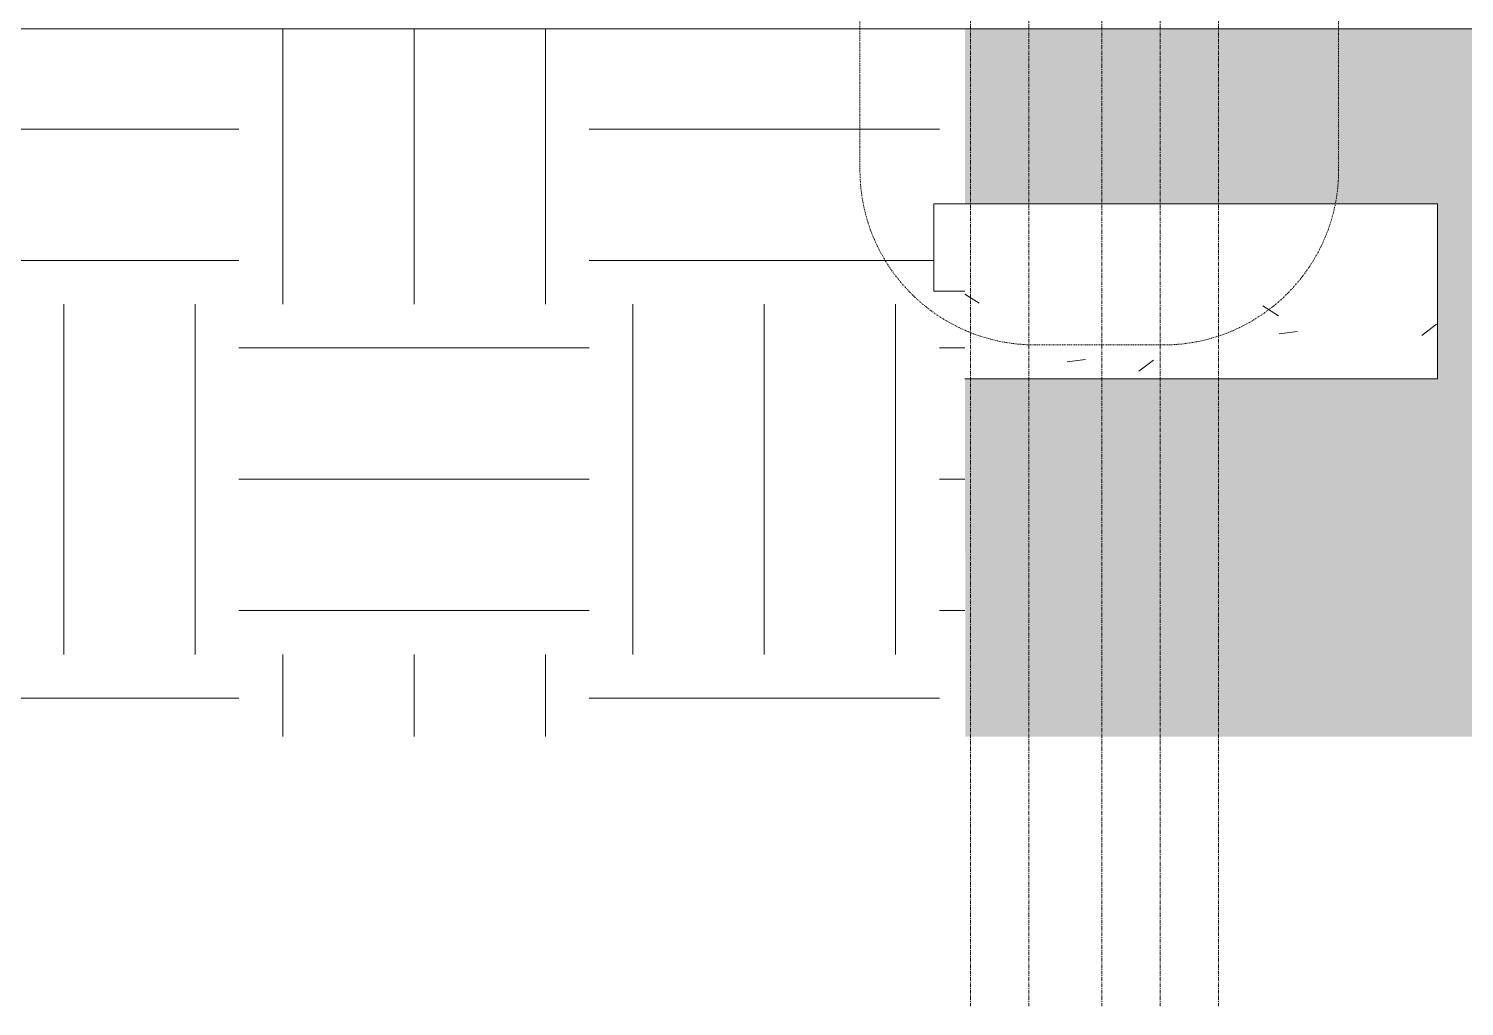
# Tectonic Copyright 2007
# Model space of a CAD drawing. Header units: inches. Extents: x 21386 to 98862, y -290 to 853.
# Drawn here: x 22644.3 to 22841.1, y -146 to -12 of the extents above; entities that cross this region are included whole.
import ezdxf

# ---------------------------------------------------------------- set-up
doc = ezdxf.new("R2010")
doc.units = ezdxf.units.IN
doc.header["$MEASUREMENT"] = 0
doc.linetypes.add('Dash Dot 3_16_', pattern=[0.3125, 0.1875, -0.0625, 0, -0.0625])
doc.linetypes.add('Grid Line 1_2_', pattern=[0.875, 0.5, -0.125, 0.125, -0.125])
for name, color, linetype, lineweight in [('A-ANNO-SYMB', 150, 'Continuous', 9), ('C-TOPO', 7, 'Continuous', 13), ('S-FNDN', 32, 'Continuous', 13), ('S-GRID', 1, 'Continuous', 9)]:
    doc.layers.add(name, color=color, linetype=linetype, lineweight=lineweight)
pattern_1 = [(0, (22097.104, 100.19), (48, 48), [48, -48]), (0, (22097.104, 118.19), (48, 48), [48, -48]), (0, (22097.104, 136.19), (48, 48), [48, -48]), (90, (22103.104, 142.19), (-48, 48), [48, -48]), (90, (22121.104, 142.19), (-48, 48), [48, -48]), (90, (22139.104, 142.19), (-48, 48), [48, -48])]

# ---------------------------------------------------------------- blocks, each defined once
blk = doc.blocks.new('Struct_Xcel_Sports Complex_rvt-1-Building Section - East_West looking North')
at = {"layer": 'S-FNDN', "lineweight": 9}
h = blk.add_hatch(dxfattribs=at)
h.set_pattern_fill('FP_15', color=8, style=0, pattern_type=2)
h.set_pattern_definition([(50, (22097.104, 100.19), (55.0854, -4.8198), [5.76, -63.36]), (355, (22097.104, 100.19), (-10.6557, 57.7685), [4.608, -50.688]), (100.451, (22101.695, 99.787), (44.4295, 52.9487), [4.895, -53.848]), (46.184, (22097.104, 115.55), (81.9644, -12.712), [8.64, -95.04]), (96.636, (22103.935, 114.49), (71.7815, 74.812), [7.343, -80.772]), (351.184, (22097.1, 115.55), (71.782, 74.812), [6.912, -76.032]), (21, (22104.784, 111.71), (45.842, -30.9215), [5.76, -63.36]), (326, (22104.784, 111.71), (18.687, 55.6915), [4.608, -50.688]), (71.451, (22108.605, 109.13), (64.529, 24.77), [4.895, -53.848]), (37.5, (22097.104, 100.189), (0.9339, 25.5668), [2.534, -47.539, 2.534, -48.922, -50.88]), (37.5, (22097.104, 100.189), (0.9339, 25.5668), [-101.53, 2.534, -48.346]), (7.5, (22097.104, 100.19), (20.204, 30.2913), [2.534, -26.803, 2.534, -46.387, -19.392]), (7.5, (22097.104, 100.19), (20.204, 30.2913), [-78.259, 2.534, -16.858]), (327.5, (22079.978, 100.19), (40.9978, -1.7324), [2.534, -16.666, 2.534, -57.37, -79.488]), (327.5, (22079.978, 100.19), (40.9978, -1.7324), [-79.104, 2.534, -76.954]), (317.5, (22072.298, 100.19), (44.7889, 7.6878), [2.534, -22.426, 2.534, -37.248, -56.448]), (317.5, (22072.298, 100.19), (44.7889, 7.6878), [-64.742, 2.534, -53.914])])
h.paths.add_polyline_path([(22837.39, -60), (22837.39, -36), (22772.64, -36), (22772.64, -60)], flags=0)
at = {"layer": 'S-FNDN', "color": 7}
for p, q in [((22768.39, -36), (22772.64, -36)), ((22768.39, -36), (22768.39, -48)), ((22837.39, -36), (22772.64, -36)), ((22837.39, -36), (22837.39, -60)), ((22768.39, -48), (22772.64, -48)), ((22837.39, -60), (22772.64, -60))]:
    blk.add_line(p, q, dxfattribs=at)

msp = doc.modelspace()

# ---------------------------------------------------------------- hatches: boundary and pattern name
at = {"layer": 'C-TOPO', "lineweight": 9}
h = msp.add_hatch(dxfattribs=at)
h.set_pattern_fill('FP_2', color=8, style=0, pattern_type=2)
h.set_pattern_definition(pattern_1)
h.paths.add_polyline_path([(22433.59, -109.03), (22772.64, -109.03), (22772.64, -48), (22768.39, -48), (22768.39, -36), (22772.64, -36), (22772.64, -12.01), (22066.14, -12.01), (22066.14, -36), (22071.14, -36), (22071.14, -48), (22066.14, -48), (22066.14, -109.03), (22293.22, -109.03)], flags=0)
h = msp.add_hatch(dxfattribs=at)
h.set_pattern_fill('FP_2', color=8, style=0, pattern_type=2)
h.set_pattern_definition(pattern_1)
h.paths.add_polyline_path([(22837.39, -109.03), (26273.39, -109.03), (26273.37, -60), (26206.39, -60), (26206.39, -36), (26273.39, -36), (26273.37, -12.01), (22772.64, -12.01), (22772.64, -36), (22837.39, -36), (22837.39, -60), (22772.64, -60), (22772.71, -109.03), (22773.37, -109.03)], flags=0)
h.paths.add_polyline_path([(25631.39, -60), (25631.39, -36), (25751.39, -36), (25751.39, -60)], flags=0)
h.paths.add_polyline_path([(26040.89, -60), (25920.89, -60), (25920.89, -36), (26040.89, -36)], flags=0)
h.paths.add_polyline_path([(23724.89, -60), (23604.89, -60), (23604.89, -36), (23724.89, -36)], flags=0)
h.paths.add_polyline_path([(23435.39, -60), (23315.39, -60), (23315.39, -36), (23435.39, -36)], flags=0)
h.paths.add_polyline_path([(23894.39, -60), (23894.39, -36), (24014.39, -36), (24014.39, -60)], flags=0)
h.paths.add_polyline_path([(24183.89, -60), (24183.89, -36), (24303.89, -36), (24303.89, -60)], flags=0)
h.paths.add_polyline_path([(25341.89, -60), (25341.89, -36), (25461.89, -36), (25461.89, -60)], flags=0)
h.paths.add_polyline_path([(23135.45, -60), (23025.89, -60), (23025.89, -36), (23145.89, -36), (23145.89, -60)], flags=0)
h.paths.add_polyline_path([(25052.39, -60), (25052.39, -36), (25172.39, -36), (25172.39, -60)], flags=0)
h.paths.add_polyline_path([(24473.39, -60), (24473.39, -36), (24593.39, -36), (24593.39, -60), (24539.16, -60)], flags=0)
h.paths.add_polyline_path([(24762.89, -60), (24762.89, -36), (24882.89, -36), (24882.89, -60), (24770.75, -60)], flags=0)

# ---------------------------------------------------------------- linework, layer by layer
at = {"layer": 'A-ANNO-SYMB', "linetype": 'Dash Dot 3_16_'}
for p, q in [((22758.25, 381.86), (22758.25, -31.35)), ((22823.86, -31.35), (22823.86, 381.86)), ((22782.25, -55.35), (22799.86, -55.35))]:
    msp.add_line(p, q, dxfattribs=at)
for centre, start, end in [((22782.25, -31.35), 180, 270), ((22799.86, -31.35), 270, 360)]:
    msp.add_arc(centre, 24, start, end, dxfattribs=at)
at = {"layer": 'C-TOPO', "color": 8, "lineweight": 9}
for p, q in [((22772.64, -12.01), (22195.84, -12.01)), ((22773.37, -12.01), (22772.64, -12.01)), ((22773.37, -12.01), (22862.33, -12.01))]:
    msp.add_line(p, q, dxfattribs=at)
at = {"layer": 'S-GRID', "linetype": 'Grid Line 1_2_'}
for p, q in [((22773.39, -146.01), (22773.39, 671.89)), ((22781.39, -146.01), (22781.39, 671.89)), ((22781.39, -146.01), (22781.39, 671.89)), ((22791.39, -146.01), (22791.39, 671.89)), ((22799.39, -146.01), (22799.39, 671.89)), ((22799.39, -146.01), (22799.39, 671.89)), ((22807.39, -146.01), (22807.39, 671.89))]:
    msp.add_line(p, q, dxfattribs=at)

# ---------------------------------------------------------------- block references
at = {"lineweight": 5}
msp.add_blockref('Struct_Xcel_Sports Complex_rvt-1-Building Section - East_West looking North', (0, 0), dxfattribs=at)

doc.saveas('drawing.dxf')
